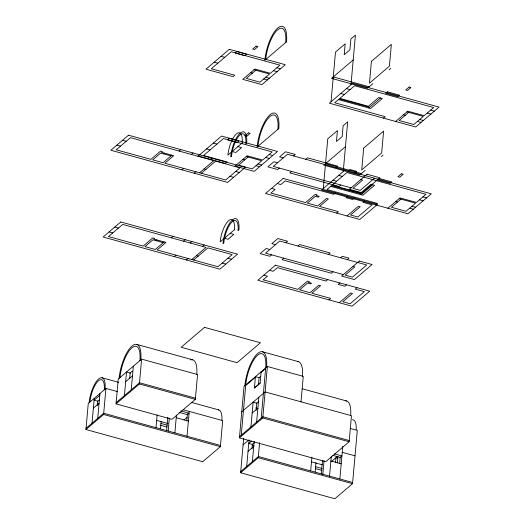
<?xml version="1.0" encoding="UTF-8"?>
<svg xmlns="http://www.w3.org/2000/svg" width="525" height="525" viewBox="0 0 525 525"><rect width="100%" height="100%" fill="white"/><g stroke="black" fill="none" stroke-linecap="round" stroke-linejoin="round"><path stroke-width="0.79" d="M183.159 409.717L222.692 420.61L220.369 446.657L202.702 461.711L85.943 429.529L88.266 403.489L105.925 388.434L117.639 391.657M92.032 423.222L94.251 398.39M97.328 405.805L97.755 400.995M97.729 418.366L99.947 393.533M85.943 429.529L103.602 414.474L105.925 388.434M116.045 403.876L118.263 379.043L141.619 359.126L197.571 374.548L195.352 399.381L171.99 419.291L116.045 403.876L139.407 383.959L141.619 359.126M124.412 395.62L126.525 371.995L130.174 373.006L129.662 378.709M131.25 389.793L133.357 366.168M156.01 427.678L157.159 414.862M160.486 428.846L161.129 421.641M166.609 430.887L167.823 417.263M168.177 431.032L169.319 418.215M174.864 432.876L176.439 415.249M186.821 420.86L187.464 413.648M187.025 436.223L189.243 411.39M241.756 411.83L265.112 391.919L351.468 415.715L349.145 441.761L325.782 461.672L239.433 437.876L244.027 386.393L267.382 366.483L303.266 376.366L300.996 401.809M241.251 435.205L245.733 384.937A23.579 8.282 -74.6 0 1 257.598 355.235A23.579 8.282 -74.6 0 1 265.676 367.94L261.188 418.208M350.247 428.452L357.289 430.395L352.531 483.696L334.865 498.75L240.607 472.776L243.659 438.552M246.698 466.462L249.073 439.812M250.93 426.95L253.148 402.117L256.797 403.121L256.154 410.333M252 448.895L252.433 444.052M258.425 384.864L259.068 377.685L255.419 376.681L254.395 388.185L260.092 383.329L261.115 371.825M252.394 461.606L254.198 441.42M256.633 422.093L258.845 397.261M240.607 472.776L258.267 457.721L259.599 442.778M239.433 437.876L262.789 417.966L267.382 366.483M323.308 188.501L327.744 138.836L337.431 130.581L336.453 141.481L342.156 136.625L343.127 125.724L347.681 121.839L343.252 171.504M331.052 101.745L335.488 52.08L345.168 43.824L344.197 54.725L349.893 49.868L350.871 38.968L355.425 35.083L350.995 84.748M310.675 470.918L311.902 457.19M315.158 471.949L315.984 462.715M321.274 474.114L322.501 460.386M322.836 474.272L324.063 460.543M329.529 476.116L331.255 456.73M335.547 462.499L335.98 457.656L337.805 458.161M337.372 463.004L337.942 456.566M339.668 463.463L340.246 456.999M339.865 478.964L342.773 446.388M255.826 70.252L246.284 78.389L259.967 82.156L269.509 74.025L254.002 69.746M163.728 153.897L164.588 153.169M171.885 155.177L163.052 162.711L152.716 159.856L160.689 153.057L171.025 155.912M179.117 151.069L180.83 149.612M191.284 154.422L192.99 152.965M182.018 169.864L183.73 168.407M197.971 156.266L221.576 136.047L277.522 151.463L254.166 171.373L235.01 166.097L247.111 155.774L262.618 160.053L272.167 151.915L223.512 138.508L203.575 155.505L226.984 161.956L225.277 163.413L198.214 155.958M194.178 173.217L195.891 171.76M210.131 159.613L211.844 158.156M199.539 172.764L213.78 160.624L130.469 137.662L116.222 149.802L150.892 159.357L160.571 151.102L162.396 151.6L161.542 152.329L173.709 155.682L164.876 163.209L225.691 179.97L239.932 167.829L215.604 161.123L201.364 173.263M353.213 59.916L331.557 78.369L367.441 88.259L372.855 83.646M248.082 157.008L238.54 165.145L252.223 168.912L261.765 160.781L246.258 156.502M155.984 240.653L156.844 239.925M164.141 241.94L155.308 249.467L144.972 246.619L152.946 239.813L163.282 242.668M171.373 237.825L173.086 236.368M183.54 241.178L185.246 239.722M389.091 69.805L390.797 68.348M174.274 256.62L175.987 255.163M190.227 243.023L191.94 241.566M279.346 168.072L277.64 169.529L267.908 166.845L273.892 161.746L277.541 162.75M293.593 155.932L295.299 154.475L285.574 151.791L279.589 156.89L283.238 157.894M186.441 259.973L188.147 258.517M202.394 246.376L204.1 244.919M291.513 171.426L289.8 172.882L339.058 186.454L340.771 184.997M305.753 159.285L307.466 157.828L337.87 166.202L336.164 167.659M368.812 107.973L380.494 98.018M191.796 259.521L206.043 247.38L122.725 224.418L108.485 236.558L143.148 246.113L152.834 237.858L154.658 238.357L153.799 239.085L165.966 242.438L157.132 249.966L217.947 266.726L232.188 254.586L207.867 247.879L193.62 260.019M345.47 146.672L323.82 165.126L359.697 175.015L365.111 170.402M383.467 118.118L385.179 116.662L334.701 102.749L339.262 98.864L369.666 107.244M395.627 121.472L407.735 111.149L424.154 115.677L433.702 107.54L354.644 85.752L339.833 98.378L368.412 106.26L378.669 97.519L382.318 98.523L370.637 108.478L338.402 99.593M408.706 112.383L399.164 120.514L413.759 124.537L423.301 116.406L406.882 111.877M344.958 170.048L321.602 189.958L407.958 213.76L431.314 193.843L287.51 154.252L273.269 166.399L351.107 187.845M348.324 171.012L350.031 169.555L356.724 171.399L355.012 172.856M335.495 192.852L333.782 194.309L285.134 180.902L280.862 184.544L277.213 183.54M99.783 395.351L94.087 400.208L97.735 401.212L99.442 399.755M381.347 156.562L383.06 155.105M129.852 373.275L132.346 371.155M271.609 254.828L269.896 256.285L260.164 253.601L266.149 248.502L269.798 249.513M285.849 242.688L287.556 241.231L277.83 238.547L271.845 243.646L275.494 244.657M93.384 408.083L99.081 403.22M125.659 381.688L132.497 375.861M347.655 196.206L345.949 197.662L352.636 199.507L354.342 198.05M374.476 178.218L360.229 190.358L352.931 188.35L362.617 180.095L360.793 179.589M283.769 258.182L282.056 259.639L331.321 273.21L333.027 271.753M298.01 246.041L299.723 244.584L330.127 252.958L328.42 254.415M336.683 213.104L338.389 211.647L319.541 206.45L328.368 198.923L326.543 198.424L317.717 205.951L307.374 203.103L315.354 196.304L318.393 197.137L319.246 196.409L316.207 195.576L317.061 194.847L315.236 194.342L305.55 202.598L270.887 193.043L275.159 189.4L271.51 188.396M86.047 428.321L103.714 413.267L220.474 445.443M116.15 402.662L139.512 382.751L195.457 398.167M361.069 194.729L372.75 184.774M347.018 215.952L358.417 206.24L360.242 206.745L350.556 215.001L357.853 217.009L372.094 204.868L362.972 202.355L364.685 200.898M375.723 204.875L377.436 203.418L326.957 189.512L331.518 185.62L361.922 194.001M387.89 208.228L399.998 197.905L416.417 202.433L425.959 194.296L346.9 172.508L332.089 185.135L360.668 193.016L370.926 184.275L374.574 185.279L362.893 195.234L330.665 186.349M400.962 199.139L391.42 207.27L406.015 211.293L415.557 203.162L399.138 198.634M340.581 257.768L342.293 256.312L348.981 258.156L347.268 259.613M327.751 279.608L326.038 281.065L277.39 267.665L273.118 271.307L269.469 270.296M339.911 282.962L338.205 284.419L344.892 286.263L346.598 284.806M183.921 420.046L186.946 417.467M328.939 299.86L330.652 298.403L311.798 293.213L320.631 285.679L318.806 285.18L309.973 292.707L299.631 289.859L307.611 283.06L310.649 283.894L311.502 283.165L308.464 282.332L309.317 281.603L307.493 281.098L297.806 289.354L263.143 279.805L267.422 276.163L263.773 275.152M339.275 302.708L350.674 292.996L352.498 293.501L342.812 301.757L350.109 303.765L364.35 291.624L355.228 289.111L356.941 287.654M245.68 385.54L255.367 377.285M261.063 372.428L265.624 368.543M259.357 377.442L260.597 376.379M254.422 387.85L260.118 382.994M256.226 403.607L258.635 401.559M252.177 413.017L257.873 408.161M239.538 436.662L262.9 416.752L349.25 440.547M243.095 444.911L248.476 440.324M251.6 441.02L248.752 443.448L252.4 444.452L254.107 442.995M248.049 451.323L253.746 446.467M240.713 471.562L258.379 456.507L352.636 482.482M331.249 461.692L337.437 456.409M333.27 76.913L369.147 86.802M276.846 67.771L280.494 68.775M430.638 110.152L434.287 111.156M346.434 88.633L350.083 89.637M273.427 70.685L277.075 71.689M427.219 113.065L430.867 114.069M221.058 56.333L224.707 57.337M340.738 93.489L344.387 94.493M214.22 62.16L217.868 63.164M250.582 72.66L252.407 73.165M403.462 114.791L405.287 115.297M419.672 119.497L423.321 120.507M265.735 77.241L269.384 78.245M263.74 78.94L267.389 79.944M417.388 121.439L421.037 122.45M325.526 163.669L361.403 173.558M269.102 154.527L272.751 155.531M422.894 196.908L426.543 197.912M237.877 146.639L241.526 147.643L235.83 152.499L232.181 151.495M338.691 175.389L342.339 176.393M265.683 157.441L269.332 158.445M419.475 199.822L423.124 200.826M213.314 143.089L216.963 144.093M332.994 180.246L336.643 181.25M206.476 148.916L210.125 149.92M242.839 159.416L244.663 159.922M395.719 201.548L397.543 202.053M411.928 206.259L415.577 207.263M257.992 163.997L261.64 165.001M255.997 165.697L259.645 166.701M409.651 208.202L413.3 209.206M122.548 140.3L126.197 141.304M235.659 171.472L239.308 172.476M204.1 168.879L205.925 169.378M116.852 145.156L120.501 146.16M229.963 176.328L233.612 177.332M353.049 266.346L354.874 266.851L345.188 275.107L352.485 277.115L366.732 264.974L279.766 241.014L265.525 253.155L343.363 274.601M230.134 233.395L233.782 234.399L228.086 239.256L224.438 238.252M114.804 227.056L118.453 228.06M227.916 258.228L231.564 259.232M196.357 255.636L198.181 256.134M109.108 231.912L112.757 232.916M222.219 263.084L225.868 264.088M262.5 351.757L298.384 361.64M302.42 388.822L346.585 400.988M136.736 344.4L192.688 359.822M255.636 407.945L257.998 408.594M139.407 383.959L195.352 399.381M262.789 417.966L349.145 441.761M102.106 377.77L118.676 382.338M191.257 402.34L218.866 409.946M342.248 452.314L355.018 455.831M180.718 410.904L189.079 413.208L187.373 414.665L179.012 412.361M334.537 453.915L341.919 455.949L340.213 457.406L332.824 455.372M176.216 417.729L188.377 421.083M330.881 460.976L341.217 463.824M252.249 445.508L253.962 445.981M311.24 461.764L322.363 464.828M97.079 403.988L98.654 404.421M156.247 420.295L168.079 423.557M160.965 423.458L167.048 425.132M315.63 466.699L322.278 468.53M160.013 425.119L166.858 427.009M315.394 468.562L322.042 470.393M103.602 414.474L220.369 446.657M258.267 457.721L352.531 483.696M265.722 59.542A23.579 8.282 -74.6 0 1 277.587 29.84A23.579 8.282 -74.6 0 1 285.666 42.545M257.978 146.298A23.579 8.282 -74.6 0 1 269.843 116.603A23.579 8.282 -74.6 0 1 277.922 129.301M218.203 409.867A18.867 6.628 -74.6 0 1 221.924 420.118M89.119 402.76A18.867 6.628 -74.6 0 1 98.608 379.004A18.867 6.628 -74.6 0 1 105.072 389.163M89.978 402.032A16.846 5.913 -74.6 0 1 98.451 380.815A16.846 5.913 -74.6 0 1 104.219 389.891M352.446 419.738A18.861 6.681 -74.5 0 1 356.219 429.726M297.478 361.528A25.6 8.991 -74.6 0 1 302.466 376.412M244.88 385.665A25.6 8.991 -74.6 0 1 257.762 353.423A25.6 8.991 -74.6 0 1 266.529 367.211M345.686 400.877A25.6 8.991 -74.6 0 1 350.674 415.761M119.969 377.587A23.579 8.282 -74.6 0 1 131.834 347.885A23.579 8.282 -74.6 0 1 139.912 360.583M190.614 359.901A25.6 8.991 -74.6 0 1 196.763 374.719M119.116 378.315A25.6 8.991 -74.6 0 1 131.992 346.067A25.6 8.991 -74.6 0 1 140.766 359.855M363.674 148.122L361.732 169.923L381.668 152.926L383.617 131.119L363.674 148.122M371.418 61.359L369.475 83.167L389.412 66.17L391.361 44.362L371.418 61.359M128.527 135.201L110.867 150.255L227.627 182.431L245.293 167.377L128.527 135.201M229.32 49.291L205.957 69.202L233.021 76.657L234.727 75.2L211.312 68.749L231.256 51.752L279.91 65.159L270.362 73.297L254.855 69.018L242.747 79.341L261.903 84.617L285.265 64.706L229.32 49.291M236.834 51.581L235.128 53.038L244.86 55.716L246.566 54.259L236.834 51.581M256.108 46.128L252.689 49.042L254.513 49.54L257.933 46.627L256.108 46.128M286.519 41.816L264.869 60.27A25.6 8.991 -74.6 0 1 277.751 28.028A25.6 8.991 -74.6 0 1 286.519 41.816M120.789 221.957L103.123 237.011L219.883 269.187L237.549 254.133L120.789 221.957M229.097 138.338L227.384 139.794L237.116 142.478L238.823 141.022L229.097 138.338M248.364 132.884L244.952 135.798L246.776 136.303L250.189 133.389L248.364 132.884M242.15 142.997L227.902 155.138A16.846 5.913 -74.6 0 1 236.381 133.921A16.846 5.913 -74.6 0 1 242.15 142.997M231.551 156.142L230.698 156.87A18.867 6.628 -74.6 0 1 240.188 133.114A18.867 6.628 -74.6 0 1 246.652 143.273L245.798 144.001A16.846 5.913 -74.6 0 0 240.03 134.932A16.846 5.913 -74.6 0 0 231.551 156.142M278.775 128.572L257.125 147.026A25.6 8.991 -74.6 0 1 270.007 114.785A25.6 8.991 -74.6 0 1 278.775 128.572M352.702 83.291L329.346 103.202L415.702 126.998L439.058 107.087L352.702 83.291M283.192 178.441L265.532 193.495L359.789 219.47L377.455 204.415L283.192 178.441M387.391 91.829L385.685 93.286L397.845 96.639L399.558 95.182L387.391 91.829M234.406 229.753L220.165 241.894A16.846 5.913 -74.6 0 1 228.637 220.677A16.846 5.913 -74.6 0 1 234.406 229.753M223.814 242.898L222.954 243.626A18.867 6.628 -74.6 0 1 232.444 219.87A18.867 6.628 -74.6 0 1 238.908 230.029L238.055 230.757A16.846 5.913 -74.6 0 0 232.286 221.688A16.846 5.913 -74.6 0 0 223.814 242.898M409.1 87.045L405.681 89.959L407.505 90.464L410.924 87.55L409.1 87.045M367.06 174.248L349.401 189.302L362.171 192.826L379.831 177.765L367.06 174.248M275.448 265.197L257.788 280.252L352.045 306.233L369.712 291.178L275.448 265.197M204.501 327.357L181.138 347.268L237.09 362.683L260.446 342.773L204.501 327.357M379.647 178.585L377.941 180.042L390.101 183.396L391.814 181.939L379.647 178.585M401.356 173.801L397.937 176.715L399.761 177.22L403.18 174.307L401.356 173.801M359.317 261.004L341.657 276.058L354.428 279.582L372.087 264.528L359.317 261.004"/></g></svg>
